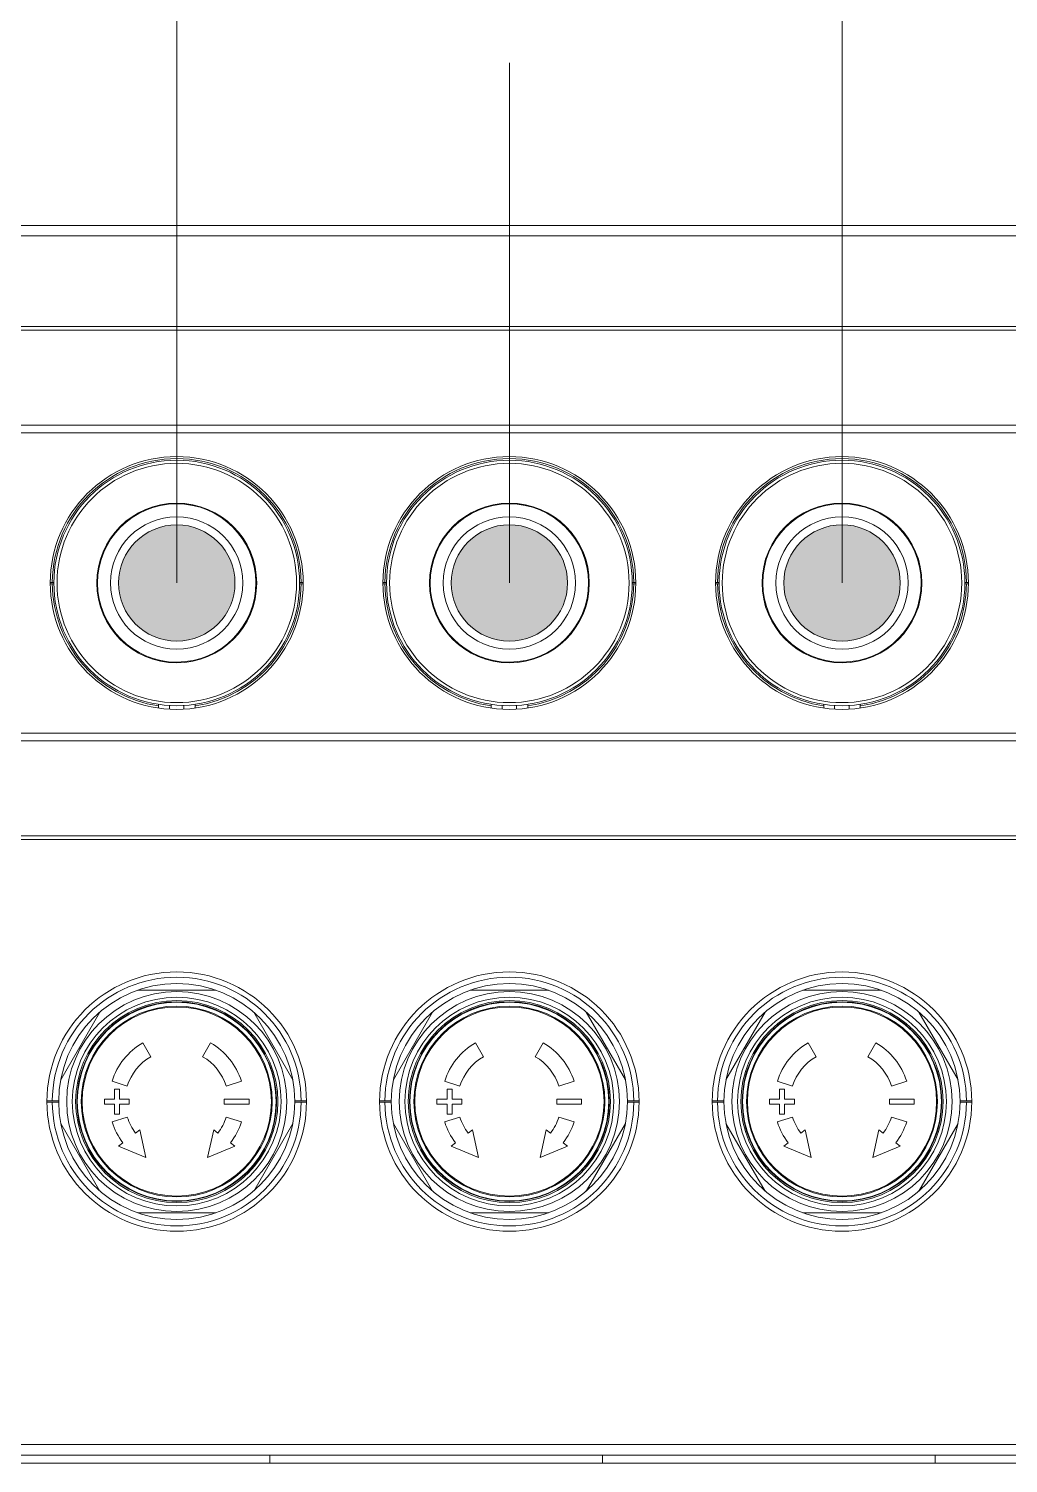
# Model space of a CAD drawing. Header units: millimetres. Extents: x 206 to 1899, y -454 to 296.
# Drawn here: x 1415.75 to 1424.95, y -414.67 to -401.18 of the extents above; entities that cross this region are included whole.
import ezdxf

# ---------------------------------------------------------------- set-up
doc = ezdxf.new("R2010")
doc.units = ezdxf.units.MM
doc.layers.add('细实线', color=7, linetype='Continuous', lineweight=15)

msp = doc.modelspace()

# ---------------------------------------------------------------- hatches: boundary and pattern name
at = {"lineweight": 9}
h = msp.add_hatch(color=256, dxfattribs=at)
h.dxf.hatch_style = 1
h.paths.add_polyline_path([(1416.59, -406.395, 1), (1417.684, -406.395, 1)])
h = msp.add_hatch(color=256, dxfattribs=at)
h.dxf.hatch_style = 1
h.paths.add_polyline_path([(1419.715, -406.395, 1), (1420.809, -406.395, 1)])
h = msp.add_hatch(color=256, dxfattribs=at)
h.dxf.hatch_style = 1
h.paths.add_polyline_path([(1422.84, -406.395, 1), (1423.934, -406.395, 1)])

# ---------------------------------------------------------------- linework, layer by layer
for p, q in [((1417.137, -406.395), (1417.137, -398.399)), ((1423.387, -406.395), (1423.387, -398.399)), ((1420.262, -406.395), (1420.262, -401.504))]:
    msp.add_line(p, q, dxfattribs=at)
at = {"layer": '细实线', "linetype": 'Continuous', "lineweight": 9}
for p, q in [((1429.037, -403.033), (1409.324, -403.033)), ((1409.374, -403.133), (1428.987, -403.133)), ((1409.374, -403.984), (1428.987, -403.984)), ((1409.374, -404.019), (1428.987, -404.019)), ((1428.987, -404.913), (1409.374, -404.913)), ((1428.987, -404.984), (1409.374, -404.984)), ((1415.982, -406.389), (1415.949, -406.389)), ((1415.982, -406.402), (1415.949, -406.402)), ((1418.324, -406.389), (1418.291, -406.389)), ((1418.324, -406.402), (1418.291, -406.402)), ((1419.107, -406.389), (1419.074, -406.389)), ((1419.107, -406.402), (1419.074, -406.402)), ((1421.449, -406.389), (1421.416, -406.389)), ((1421.449, -406.402), (1421.416, -406.402)), ((1422.232, -406.389), (1422.199, -406.389)), ((1422.232, -406.402), (1422.199, -406.402)), ((1424.574, -406.389), (1424.541, -406.389)), ((1424.574, -406.402), (1424.541, -406.402)), ((1416.965, -407.537), (1416.965, -407.566)), ((1417.068, -407.576), (1417.068, -407.545)), ((1417.205, -407.545), (1417.205, -407.576)), ((1417.309, -407.537), (1417.309, -407.566)), ((1420.09, -407.537), (1420.09, -407.566)), ((1420.193, -407.576), (1420.193, -407.545)), ((1420.33, -407.545), (1420.33, -407.576)), ((1420.434, -407.537), (1420.434, -407.566)), ((1423.215, -407.537), (1423.215, -407.566)), ((1423.318, -407.576), (1423.318, -407.545)), ((1423.455, -407.545), (1423.455, -407.576)), ((1423.559, -407.537), (1423.559, -407.566)), ((1428.369, -407.807), (1409.374, -407.807)), ((1428.419, -407.878), (1409.374, -407.878)), ((1409.374, -408.771), (1428.987, -408.771)), ((1409.374, -408.807), (1428.987, -408.807)), ((1416.77, -410.224), (1417.504, -410.224)), ((1419.895, -410.224), (1420.629, -410.224)), ((1423.02, -410.224), (1423.754, -410.224)), ((1416.047, -411.065), (1416.414, -410.429)), ((1417.86, -410.429), (1418.227, -411.065)), ((1419.172, -411.065), (1419.539, -410.429)), ((1420.985, -410.429), (1421.352, -411.065)), ((1422.297, -411.065), (1422.664, -410.429)), ((1424.11, -410.429), (1424.477, -411.065)), ((1416.818, -410.718), (1416.893, -410.848)), ((1417.38, -410.848), (1417.455, -410.718)), ((1419.943, -410.718), (1420.018, -410.848)), ((1420.505, -410.848), (1420.58, -410.718)), ((1423.068, -410.718), (1423.143, -410.848)), ((1423.63, -410.848), (1423.705, -410.718)), ((1416.672, -411.124), (1416.529, -411.079)), ((1416.551, -411.247), (1416.551, -411.153)), ((1416.551, -411.153), (1416.598, -411.153)), ((1416.598, -411.153), (1416.598, -411.247)), ((1417.745, -411.079), (1417.602, -411.124)), ((1419.797, -411.124), (1419.654, -411.079)), ((1419.676, -411.247), (1419.676, -411.153)), ((1419.676, -411.153), (1419.723, -411.153)), ((1419.723, -411.153), (1419.723, -411.247)), ((1420.87, -411.079), (1420.727, -411.124)), ((1422.922, -411.124), (1422.779, -411.079)), ((1422.801, -411.247), (1422.801, -411.153)), ((1422.801, -411.153), (1422.848, -411.153)), ((1422.848, -411.153), (1422.848, -411.247)), ((1423.995, -411.079), (1423.852, -411.124)), ((1416.027, -411.264), (1415.918, -411.264)), ((1416.027, -411.277), (1415.918, -411.277)), ((1416.457, -411.294), (1416.457, -411.247)), ((1416.457, -411.247), (1416.551, -411.247)), ((1416.551, -411.294), (1416.457, -411.294)), ((1416.551, -411.388), (1416.551, -411.294)), ((1416.598, -411.247), (1416.691, -411.247)), ((1416.598, -411.294), (1416.598, -411.388)), ((1416.691, -411.294), (1416.598, -411.294)), ((1416.691, -411.247), (1416.691, -411.294)), ((1417.582, -411.294), (1417.582, -411.247)), ((1417.582, -411.247), (1417.816, -411.247)), ((1417.816, -411.294), (1417.582, -411.294)), ((1417.816, -411.247), (1417.816, -411.294)), ((1418.355, -411.264), (1418.246, -411.264)), ((1418.355, -411.277), (1418.246, -411.277)), ((1419.152, -411.264), (1419.043, -411.264)), ((1419.152, -411.277), (1419.043, -411.277)), ((1419.582, -411.294), (1419.582, -411.247)), ((1419.582, -411.247), (1419.676, -411.247)), ((1419.676, -411.294), (1419.582, -411.294)), ((1419.676, -411.388), (1419.676, -411.294)), ((1419.723, -411.247), (1419.816, -411.247)), ((1419.723, -411.294), (1419.723, -411.388)), ((1419.816, -411.294), (1419.723, -411.294)), ((1419.816, -411.247), (1419.816, -411.294)), ((1420.707, -411.294), (1420.707, -411.247)), ((1420.707, -411.247), (1420.941, -411.247)), ((1420.941, -411.294), (1420.707, -411.294)), ((1420.941, -411.247), (1420.941, -411.294)), ((1421.48, -411.264), (1421.371, -411.264)), ((1421.48, -411.277), (1421.371, -411.277)), ((1422.277, -411.264), (1422.168, -411.264)), ((1422.277, -411.277), (1422.168, -411.277)), ((1422.707, -411.294), (1422.707, -411.247)), ((1422.707, -411.247), (1422.801, -411.247)), ((1422.801, -411.294), (1422.707, -411.294)), ((1422.801, -411.388), (1422.801, -411.294)), ((1422.848, -411.247), (1422.941, -411.247)), ((1422.848, -411.294), (1422.848, -411.388)), ((1422.941, -411.294), (1422.848, -411.294)), ((1422.941, -411.247), (1422.941, -411.294)), ((1423.832, -411.294), (1423.832, -411.247)), ((1423.832, -411.247), (1424.066, -411.247)), ((1424.066, -411.294), (1423.832, -411.294)), ((1424.066, -411.247), (1424.066, -411.294)), ((1424.605, -411.264), (1424.496, -411.264)), ((1424.605, -411.277), (1424.496, -411.277)), ((1416.529, -411.462), (1416.672, -411.417)), ((1416.598, -411.388), (1416.551, -411.388)), ((1417.602, -411.417), (1417.745, -411.462)), ((1419.654, -411.462), (1419.797, -411.417)), ((1419.723, -411.388), (1419.676, -411.388)), ((1420.727, -411.417), (1420.87, -411.462)), ((1422.779, -411.462), (1422.922, -411.417)), ((1422.848, -411.388), (1422.801, -411.388)), ((1423.852, -411.417), (1423.995, -411.462)), ((1416.414, -412.112), (1416.047, -411.476)), ((1416.75, -411.567), (1416.79, -411.537)), ((1416.79, -411.537), (1416.847, -411.795)), ((1417.427, -411.795), (1417.484, -411.537)), ((1417.484, -411.537), (1417.524, -411.567)), ((1418.227, -411.476), (1417.86, -412.112)), ((1419.539, -412.112), (1419.172, -411.476)), ((1419.875, -411.567), (1419.915, -411.537)), ((1419.915, -411.537), (1419.972, -411.795)), ((1420.552, -411.795), (1420.609, -411.537)), ((1420.609, -411.537), (1420.649, -411.567)), ((1421.352, -411.476), (1420.985, -412.112)), ((1422.664, -412.112), (1422.297, -411.476)), ((1423, -411.567), (1423.04, -411.537)), ((1423.04, -411.537), (1423.097, -411.795)), ((1423.677, -411.795), (1423.734, -411.537)), ((1423.734, -411.537), (1423.774, -411.567)), ((1424.477, -411.476), (1424.11, -412.112)), ((1416.591, -411.689), (1416.631, -411.659)), ((1416.847, -411.795), (1416.591, -411.689)), ((1417.682, -411.689), (1417.427, -411.795)), ((1417.643, -411.659), (1417.682, -411.689)), ((1419.716, -411.689), (1419.756, -411.659)), ((1419.972, -411.795), (1419.716, -411.689)), ((1420.807, -411.689), (1420.552, -411.795)), ((1420.768, -411.659), (1420.807, -411.689)), ((1422.841, -411.689), (1422.881, -411.659)), ((1423.097, -411.795), (1422.841, -411.689)), ((1423.932, -411.689), (1423.677, -411.795)), ((1423.893, -411.659), (1423.932, -411.689)), ((1417.504, -412.317), (1416.77, -412.317)), ((1420.629, -412.317), (1419.895, -412.317)), ((1423.754, -412.317), (1423.02, -412.317)), ((1428.987, -414.495), (1409.374, -414.495)), ((1400.255, -414.67), (1475.405, -414.67)), ((1429.037, -414.595), (1409.324, -414.595)), ((1418.012, -414.595), (1418.012, -414.67)), ((1421.137, -414.595), (1421.137, -414.67)), ((1424.262, -414.595), (1424.262, -414.67))]:
    msp.add_line(p, q, dxfattribs=at)
for centre, radius in [((1417.137, -406.395), 1.188), ((1417.137, -406.395), 1.154), ((1420.262, -406.395), 1.188), ((1420.262, -406.395), 1.154), ((1423.387, -406.395), 1.188), ((1423.387, -406.395), 1.154), ((1417.137, -406.395), 1.125), ((1420.262, -406.395), 1.125), ((1423.387, -406.395), 1.125), ((1417.137, -406.395), 0.751), ((1420.262, -406.395), 0.751), ((1423.387, -406.395), 0.751), ((1417.137, -406.395), 0.622), ((1420.262, -406.395), 0.622), ((1423.387, -406.395), 0.622), ((1417.137, -406.395), 0.547), ((1420.262, -406.395), 0.547), ((1423.387, -406.395), 0.547), ((1417.137, -411.27), 1.219), ((1420.262, -411.27), 1.219), ((1423.387, -411.27), 1.219), ((1417.137, -411.27), 1.109), ((1417.137, -411.27), 1.034), ((1420.262, -411.27), 1.109), ((1420.262, -411.27), 1.034), ((1423.387, -411.27), 1.109), ((1423.387, -411.27), 1.034), ((1417.137, -411.27), 0.981), ((1417.137, -411.27), 0.95), ((1417.137, -411.27), 0.938), ((1417.137, -411.27), 0.934), ((1417.137, -411.27), 0.897), ((1420.262, -411.27), 0.981), ((1420.262, -411.27), 0.95), ((1420.262, -411.27), 0.938), ((1420.262, -411.27), 0.934), ((1420.262, -411.27), 0.897), ((1423.387, -411.27), 0.981), ((1423.387, -411.27), 0.95), ((1423.387, -411.27), 0.938), ((1423.387, -411.27), 0.934), ((1423.387, -411.27), 0.897), ((1417.137, -411.27), 0.889), ((1420.262, -411.27), 0.889), ((1423.387, -411.27), 0.889)]:
    msp.add_circle(centre, radius, dxfattribs=at)
for centre, radius, start, end in [((1417.137, -406.395), 1.169, 0.3064, 179.6936), ((1420.262, -406.395), 1.169, 0.3064, 179.6936), ((1423.387, -406.395), 1.169, 0.3064, 179.6936), ((1417.137, -406.395), 0.744, 270.3567, 270), ((1420.262, -406.395), 0.744, 270.3567, 270), ((1423.387, -406.395), 0.744, 270.3567, 270), ((1417.137, -406.395), 1.169, 180.3064, 261.5128), ((1417.137, -406.395), 1.169, 278.4872, 359.6936), ((1420.262, -406.395), 1.169, 180.3064, 261.5128), ((1420.262, -406.395), 1.169, 278.4872, 359.6936), ((1423.387, -406.395), 1.169, 180.3064, 261.5128), ((1423.387, -406.395), 1.169, 278.4872, 359.6936), ((1417.137, -406.395), 0.744, 269.9468, 270.3035), ((1420.262, -406.395), 0.744, 269.9468, 270.3035), ((1423.387, -406.395), 0.744, 269.9468, 270.3035), ((1417.137, -411.27), 1.169, 0.3064, 179.6936), ((1420.262, -411.27), 1.169, 0.3064, 179.6936), ((1423.387, -411.27), 1.169, 0.3064, 179.6936), ((1417.137, -411.27), 0.637, 120, 162.5), ((1417.137, -411.27), 0.637, 17.5, 60), ((1420.262, -411.27), 0.637, 120, 162.5), ((1420.262, -411.27), 0.637, 17.5, 60), ((1423.387, -411.27), 0.637, 120, 162.5), ((1423.387, -411.27), 0.637, 17.5, 60), ((1417.137, -411.27), 0.487, 120, 162.5), ((1417.137, -411.27), 0.487, 17.5, 60), ((1420.262, -411.27), 0.487, 120, 162.5), ((1420.262, -411.27), 0.487, 17.5, 60), ((1423.387, -411.27), 0.487, 120, 162.5), ((1423.387, -411.27), 0.487, 17.5, 60), ((1417.137, -411.27), 1.169, 180.3064, 359.6936), ((1420.262, -411.27), 1.169, 180.3064, 359.6936), ((1423.387, -411.27), 1.169, 180.3064, 359.6936), ((1417.137, -411.27), 0.487, 197.5, 217.5), ((1417.137, -411.27), 0.487, 322.5, 342.5), ((1420.262, -411.27), 0.487, 197.5, 217.5), ((1420.262, -411.27), 0.487, 322.5, 342.5), ((1423.387, -411.27), 0.487, 197.5, 217.5), ((1423.387, -411.27), 0.487, 322.5, 342.5), ((1417.137, -411.27), 0.637, 197.5, 217.5), ((1417.137, -411.27), 0.637, 322.5, 342.5), ((1420.262, -411.27), 0.637, 197.5, 217.5), ((1420.262, -411.27), 0.637, 322.5, 342.5), ((1423.387, -411.27), 0.637, 197.5, 217.5), ((1423.387, -411.27), 0.637, 322.5, 342.5)]:
    msp.add_arc(centre, radius, start, end, dxfattribs=at)

doc.saveas('drawing.dxf')
